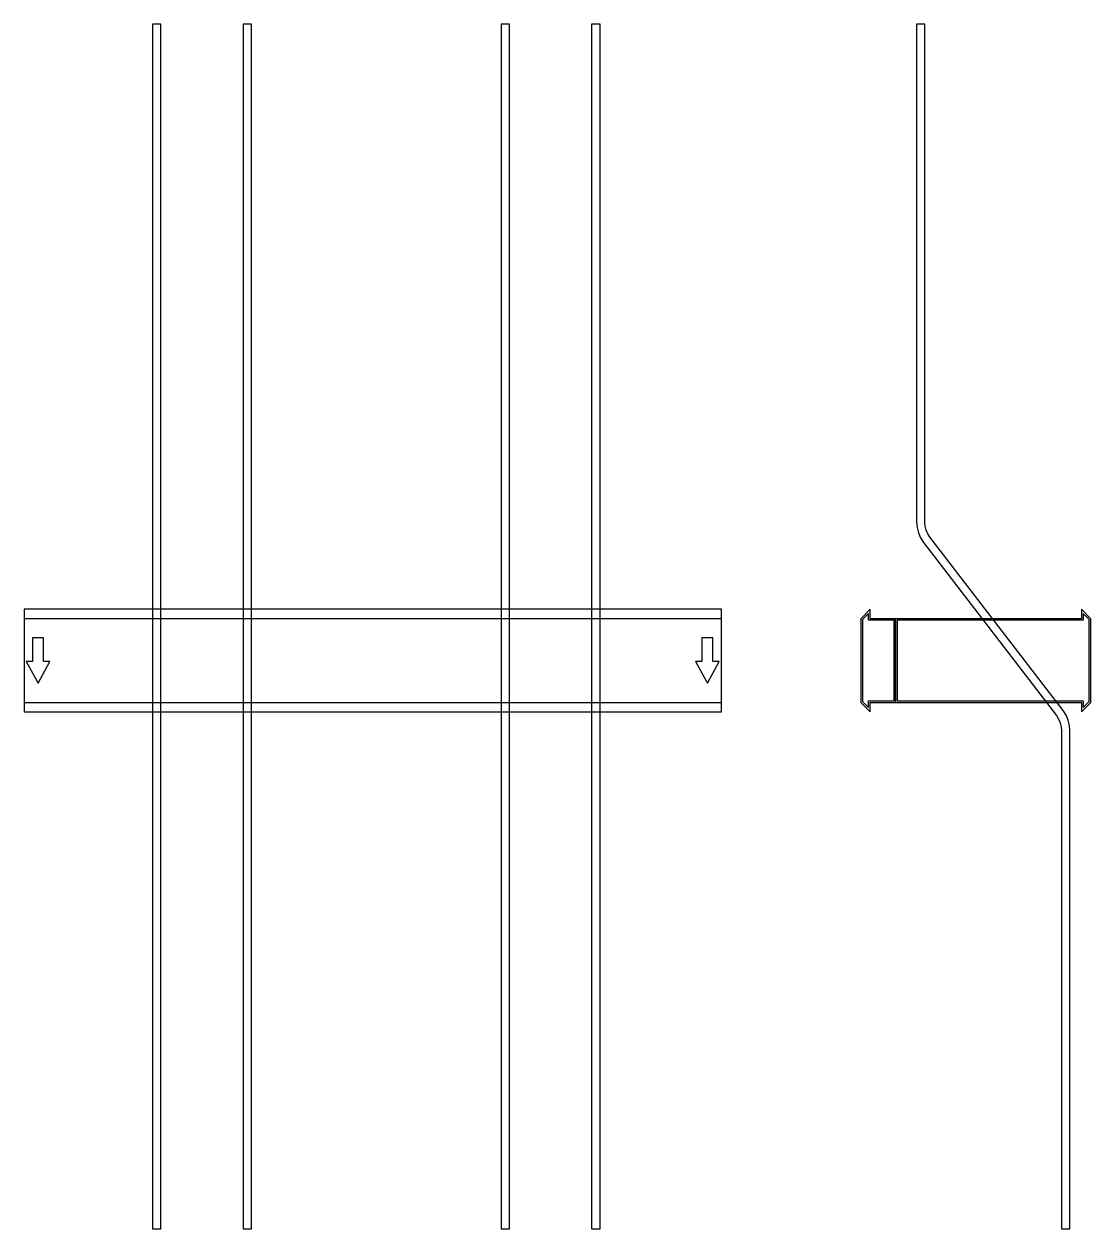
# Model space of a CAD drawing. Extents: x 0 to 1530, y -815 to 913.
import ezdxf

# ---------------------------------------------------------------- set-up
doc = ezdxf.new("R2010")
doc.units = 0
doc.layers.add('Halfen', color=7, linetype='CONTINUOUS')

msp = doc.modelspace()

# ---------------------------------------------------------------- linework, layer by layer
at = {"layer": 'Halfen', "color": 7}
for points in [[(196, -815.455), (196, 913.129), (184, 913.129), (184, -815.455)], [(326, -815.455), (326, 913.129), (314, 913.129), (314, -815.455)], [(696, -815.455), (696, 913.129), (684, 913.129), (684, -815.455)], [(826, -815.455), (826, 913.129), (814, 913.129), (814, -815.455)], [(1500, -815.455), (1500, -100.956), (1499.359, -93.137), (1497.453, -85.527), (1494.332, -78.329), (1490.081, -71.735), (1299.439, 176.714), (1296.251, 181.659), (1293.911, 187.057), (1292.481, 192.765), (1292, 198.629), (1292, 252.129), (1292, 913.129), (1280, 913.129), (1280, 252.129), (1280, 198.629), (1280.641, 190.81), (1282.547, 183.2), (1285.668, 176.002), (1289.919, 169.409), (1480.561, -79.04), (1483.749, -83.986), (1486.089, -89.384), (1487.519, -95.092), (1488, -100.956), (1488, -815.455)], [(0, -73.5), (1000, -73.5), (1000, 73.5), (0, 73.5)], [(1250, -60), (1250, 60), (1213.5, 60), (1213.5, 73.5), (1200, 60), (1200, -60), (1213.5, -73.5), (1213.5, -60)], [(1530, -60), (1530, 60), (1516.5, 73.5), (1516.5, 60), (1250, 60), (1250, -60), (1516.5, -60), (1516.5, -73.5)], [(0, -60), (1000, -60), (1000, 60), (0, 60)], [(1248, -58), (1248, 58), (1211, 58), (1211, 67.25), (1202.5, 58.75), (1202.5, -58.75), (1211, -67.25), (1211, -58)], [(1527.5, -58.75), (1527.5, 58.75), (1519, 67.25), (1519, 58), (1252, 58), (1252, -58), (1519, -58), (1519, -67.25)], [(20, -32.5), (37, -1.5), (28, -1.5), (28, 32.5), (12, 32.5), (12, -1.5), (3, -1.5)], [(980, -32.5), (997, -1.5), (988, -1.5), (988, 32.5), (972, 32.5), (972, -1.5), (963, -1.5)]]:
    msp.add_lwpolyline(points, close=True, dxfattribs=at)

doc.saveas('drawing.dxf')
